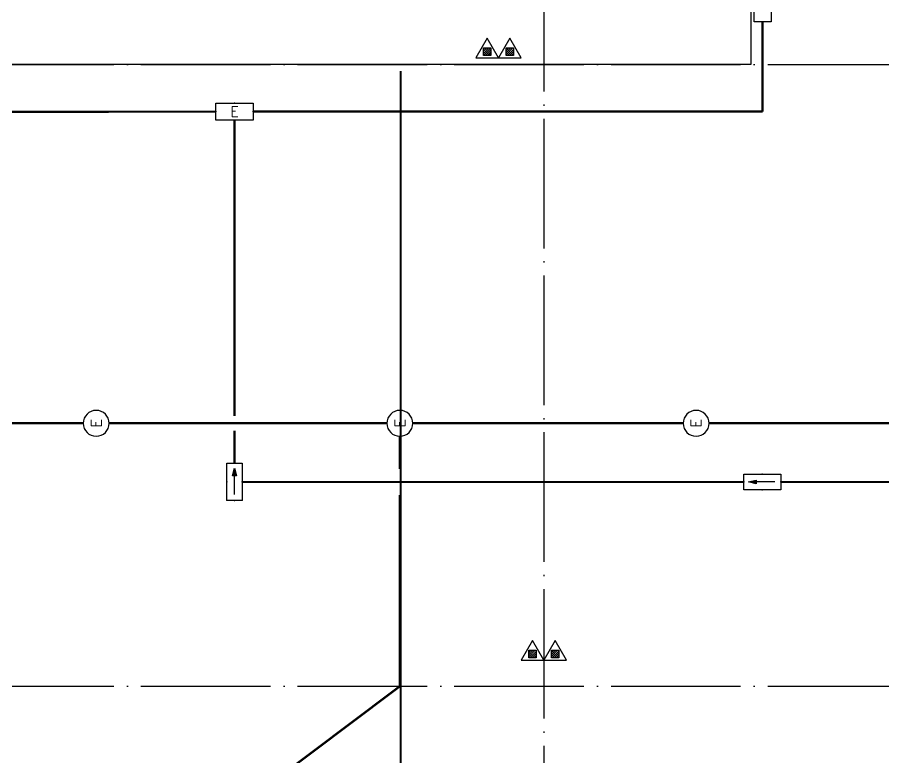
# Model space of a CAD drawing. Extents: x -2209072 to 495824, y -92434 to 572724.
# Drawn here: x 122510 to 135891, y 335519 to 346950 of the extents above; entities that cross this region are included whole.
import ezdxf
from ezdxf.enums import TextEntityAlignment as Align

# ---------------------------------------------------------------- set-up
doc = ezdxf.new("R2010")
doc.units = 0
doc.header["$LTSCALE"] = 1000
doc.header["$MEASUREMENT"] = 0
for name, pattern in [('DASH', [0.35, 0.25, -0.1]), ('X-104 6#7#平面$0$104-1112 结构$0$$AUDIT_BAD_LTYPE1', [0]), ('X-104 6#7#平面$0$DASH', [0.35, 0.25, -0.1]), ('X-104 6#7#平面$0$DOTE', [2.42, 2, -0.2, 0.02, -0.2])]:
    doc.linetypes.add(name, pattern=pattern)
doc.layers.get('0').update_dxf_attribs({"linetype": 'CONTINUOUS'})
for name, color, linetype in [('EQUIP-照明', 3, 'CONTINUOUS'), ('WIRE-应急', 2, 'DASH'), ('X-104 6#7#平面$0$A-SUR_看线', 231, 'CONTINUOUS'), ('X-104 6#7#平面$0$A_AXIS-轴线', 36, 'X-104 6#7#平面$0$DOTE'), ('X-104 6#7#平面$0$EQUIP_消防-01', 7, 'CONTINUOUS')]:
    doc.layers.add(name, color=color, linetype=linetype)
doc.layers.add('X-104 6#7#平面$0$000套内', color=226, linetype='CONTINUOUS', lineweight=30, plot=False)
doc.styles.add('_TEL_DIM', font='SIMPLEX', dxfattribs={"width": 0.8, "height": 3.5, "bigfont": 'HZTXT'})

# ---------------------------------------------------------------- blocks, each defined once
blk = doc.blocks.new('$equip$00001838')
blk.add_circle((0, 0), 0.5)
at = {"color": 7, "style": '_TEL_DIM'}
blk.add_attdef('$TEXT$', text='', height=0.4, dxfattribs=at).set_placement((0, 0), align=Align.MIDDLE_CENTER)
at = {"color": 7, "style": '_TEL_DIM', "flags": 1}
blk.add_attdef('A', text='', height=0.00002, dxfattribs=at).set_placement((0, 0), align=Align.MIDDLE_CENTER)
blk = doc.blocks.new('$equip_U$00000189(HT0843)')
at = {"color": 2}
for p, q in [((-0.72, 0.66), (-0.72, 0)), ((0.72, 0.66), (-0.72, 0.66)), ((0.72, 0), (0.72, 0.66)), ((-0.72, 0), (0.72, 0))]:
    blk.add_line(p, q, dxfattribs=at)
at = {"color": 2, "const_width": 0.0125}
for points in [[(0.72, 0.66), (0.72, 0.66), (-0.72, 0.66)], [(-0.72, 0.66), (-0.72, 0)], [(0.72, 0), (0.72, 0.66)], [(-0.72, 0), (0.72, 0)]]:
    blk.add_lwpolyline(points, dxfattribs=at)
at = {"color": 2}
blk.add_lwpolyline([(-0.72, 0.66), (-0.72, 0)], dxfattribs=at)
for p in [(0, 0.66), (-0.72, 0.33), (0, 0), (0.72, 0.33)]:
    blk.add_point(p)
at = {"color": 7, "style": '_TEL_DIM'}
blk.add_attdef('$TEXT$', text='', height=0.4, dxfattribs=at).set_placement((0, 0.33), align=Align.MIDDLE_CENTER)
at = {"color": 7, "style": '_TEL_DIM', "flags": 1}
blk.add_attdef('A', text='', height=0.000025, dxfattribs=at).set_placement((0, 0), align=Align.MIDDLE_CENTER)
blk = doc.blocks.new('$equip$00002540')
blk.add_hatch(color=256).paths.add_polyline_path([(0.24, 0.372), (0.24, 0.228), (0.528, 0.3)])
for p, q in [((-0.72, 0.6), (-0.72, 0)), ((0.72, 0.6), (-0.72, 0.6)), ((0.24, 0.372), (0.24, 0.228)), ((0.528, 0.3), (0.24, 0.372)), ((0.72, 0), (0.72, 0.6)), ((-0.72, 0), (0.72, 0)), ((0.24, 0.228), (0.528, 0.3))]:
    blk.add_line(p, q)
at = {"color": 7}
blk.add_line((-0.48, 0.3), (0.48, 0.3), dxfattribs=at)
at = {"const_width": 0.02}
blk.add_lwpolyline([(-0.72, 0.6), (-0.72, 0), (0.72, 0), (0.72, 0.6), (-0.72, 0.6), (-0.72, 0)], dxfattribs=at)
for p in [(0, 0.6), (-0.72, 0.3), (0, 0), (0.72, 0.3)]:
    blk.add_point(p)
at = {"color": 7, "style": '_TEL_DIM', "flags": 1}
blk.add_attdef('A', text='', height=0.00002, dxfattribs=at).set_placement((0, 0), align=Align.MIDDLE_CENTER)
blk = doc.blocks.new('*U1303')
at = {"layer": 'X-104 6#7#平面$0$A_AXIS-轴线'}
blk.add_line((33600, 25700), (33600, -6500), dxfattribs=at)
for points in [[(-6500, 9600), (53815, 9600)], [(-6500, 0), (53815, 0)]]:
    blk.add_lwpolyline(points, dxfattribs=at)
blk = doc.blocks.new('X-104 6#7#平面$0$$TWTSYS$00000546')
h = blk.add_hatch()
h.set_pattern_fill('ANSI31', color=256, scale=200, style=0)
h.set_pattern_definition([(45, (-38543.802, -6670.83), (-17.67767, 17.67767), [])])
h.paths.add_polyline_path([(-65, 174), (65, 174), (65, 44), (-65, 44)])
for points in [[(0, 344), (-198, 0), (198, 0)], [(-65, 174), (65, 174), (65, 44), (-65, 44)]]:
    blk.add_lwpolyline(points, close=True)
blk = doc.blocks.new('X-104 6#7#平面$0$灭火器2')
at = {"layer": 'X-104 6#7#平面$0$EQUIP_消防-01', "xscale": 0.88, "yscale": 0.88, "zscale": 0.88, "rotation": 90}
for p in [(-4049632, -27064), (-4049632, -27413)]:
    blk.add_blockref('X-104 6#7#平面$0$$TWTSYS$00000546', p, dxfattribs=at)
blk = doc.blocks.new('X-104 6#7#平面$0$A$C61334207')
at = {"layer": 'X-104 6#7#平面$0$EQUIP_消防-01', "rotation": 270}
for p in [(157180, -3703308), (157880, -3712608)]:
    blk.add_blockref('X-104 6#7#平面$0$灭火器2', p, dxfattribs=at)
blk = doc.blocks.new('X-104 6#7#平面')
at = {"layer": 'X-104 6#7#平面$0$000套内'}
blk.add_lwpolyline([(141690, 356723), (141690, 357471), (133840, 357247), (133840, 348223), (133840, 348223), (133840, 348223), (133840, 346223), (110740, 346223), (110740, 348223), (110740, 357606), (104590, 357854), (104590, 356473), (96490, 356473), (96490, 336073), (104270, 336073), (104270, 333823), (141690, 333823), (141690, 335123), (148290, 335123), (148290, 356723)], close=True, dxfattribs=at)
at = {"layer": 'X-104 6#7#平面$0$A-SUR_看线', "linetype": 'X-104 6#7#平面$0$DASH', "ltscale": 2, "const_width": 30}
blk.add_lwpolyline([(128433, 346123), (128433, 333973)], dxfattribs=at)
at = {"linetype": 'X-104 6#7#平面$0$104-1112 结构$0$$AUDIT_BAD_LTYPE1'}
blk.add_blockref('X-104 6#7#平面$0$A$C61334207', (0, 0), dxfattribs=at)
blk.add_blockref('*U1303', (97040, 336623))

msp = doc.modelspace()

# ---------------------------------------------------------------- linework, layer by layer
at = {"layer": 'WIRE-应急', "linetype": 'DASH', "const_width": 35}
for points in [[(134021, 346882), (134021, 345495)], [(125577, 345494), (117899, 345490)], [(126153, 345495), (134021, 345495)], [(125865, 345363), (125865, 340795)], [(123529, 340682), (120104, 340682)], [(128219, 340682), (123929, 340682)], [(132794, 340682), (128619, 340682)], [(136619, 340682), (133194, 340682)], [(125865, 340570), (125865, 340066)], [(128419, 340482), (128419, 339976)], [(133729, 339776), (125985, 339776)], [(141570, 339776), (134305, 339776)], [(128419, 339576), (128419, 336622)], [(128419, 336622), (126787, 335395)]]:
    msp.add_lwpolyline(points, dxfattribs=at)

# ---------------------------------------------------------------- block references
msp.add_blockref('X-104 6#7#平面', (0, 0))
at = {"layer": 'EQUIP-照明'}
ref = msp.add_blockref('$equip_U$00000189(HT0843)', (133889, 347170), dxfattribs=dict(at, xscale=-400, yscale=400, zscale=400, rotation=270))
ref.add_attrib('$TEXT$', 'E', dxfattribs={"layer": '0', "color": 7, "height": 160, "style": '_TEL_DIM'}).set_placement((134021, 347170), align=Align.MIDDLE_CENTER)
ref = msp.add_blockref('$equip_U$00000189(HT0843)', (125865, 345627), dxfattribs=dict(at, xscale=-400, yscale=400, zscale=400, rotation=180))
ref.add_attrib('$TEXT$', 'E', dxfattribs={"layer": '0', "color": 7, "height": 160, "style": '_TEL_DIM'}).set_placement((125865, 345495), align=Align.MIDDLE_CENTER)
ref = msp.add_blockref('$equip$00001838', (123729, 340682), dxfattribs=dict(at, xscale=-400, yscale=400, zscale=400, rotation=270))
ref.add_attrib('$TEXT$', 'E', dxfattribs={"layer": '0', "color": 7, "height": 160, "rotation": 90, "style": '_TEL_DIM'}).set_placement((123729, 340682), align=Align.MIDDLE_CENTER)
ref = msp.add_blockref('$equip$00001838', (128419, 340682), dxfattribs=dict(at, xscale=-400, yscale=400, zscale=400, rotation=270))
ref.add_attrib('$TEXT$', 'E', dxfattribs={"layer": '0', "color": 7, "height": 160, "rotation": 90, "style": '_TEL_DIM'}).set_placement((128419, 340682), align=Align.MIDDLE_CENTER)
ref = msp.add_blockref('$equip$00001838', (132994, 340682), dxfattribs=dict(at, xscale=-400, yscale=400, zscale=400, rotation=270))
ref.add_attrib('$TEXT$', 'E', dxfattribs={"layer": '0', "color": 7, "height": 160, "rotation": 90, "style": '_TEL_DIM'}).set_placement((132994, 340682), align=Align.MIDDLE_CENTER)
at = {"layer": 'EQUIP-照明', "xscale": -400, "yscale": 400, "zscale": 400, "rotation": 270}
msp.add_blockref('$equip$00002540', (125745, 339776), dxfattribs=at)
at = {"layer": 'EQUIP-照明', "xscale": -400, "yscale": 400, "zscale": 400}
msp.add_blockref('$equip$00002540', (134017, 339656), dxfattribs=at)

doc.saveas('drawing.dxf')
